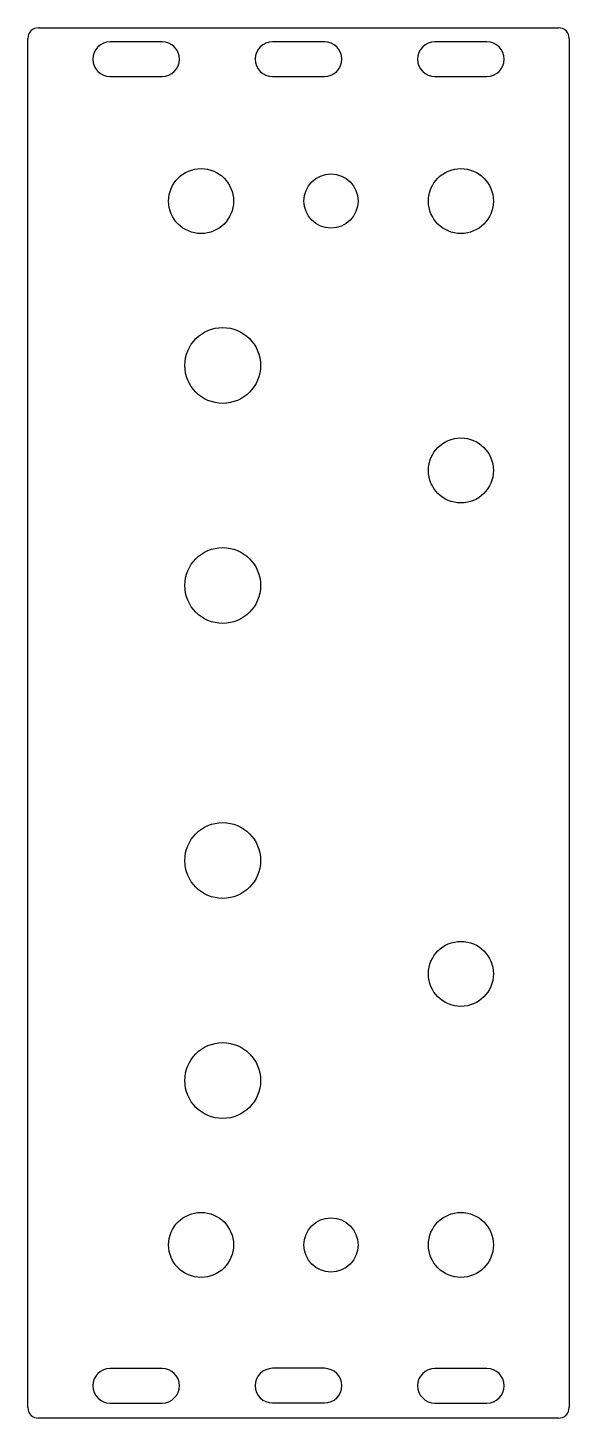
# Model space of a CAD drawing. Header units: millimetres. Extents: x 0 to 50, y 0 to 128.
import ezdxf

# ---------------------------------------------------------------- set-up
doc = ezdxf.new("R2010")
doc.units = ezdxf.units.MM
doc.layers.add('Contour', color=7, linetype='CONTINUOUS')

msp = doc.modelspace()

# ---------------------------------------------------------------- linework, layer by layer
at = {"layer": 'Contour', "color": 7, "linetype": 'CONTINUOUS'}
for p, q in [((1, 128.4), (49, 128.4)), ((0, 1), (0, 127.4)), ((50, 127.4), (50, 1)), ((12.4, 127.1), (7.6, 127.1)), ((27.4, 127.105), (22.6, 127.105)), ((42.4, 127.1), (37.6, 127.1)), ((6, 125.5), (6, 125.5)), ((14, 125.5), (14, 125.5)), ((21, 125.505), (21, 125.505)), ((29, 125.505), (29, 125.505)), ((36, 125.5), (36, 125.5)), ((44, 125.5), (44, 125.5)), ((7.6, 123.9), (12.4, 123.9)), ((22.6, 123.905), (27.4, 123.905)), ((37.6, 123.9), (42.4, 123.9)), ((12.4, 4.6), (7.6, 4.6)), ((27.4, 4.605), (22.6, 4.605)), ((42.4, 4.6), (37.6, 4.6)), ((6, 3), (6, 3)), ((14, 3), (14, 3)), ((21, 3.005), (21, 3.005)), ((29, 3.005), (29, 3.005)), ((36, 3), (36, 3)), ((44, 3), (44, 3)), ((7.6, 1.4), (12.4, 1.4)), ((22.6, 1.405), (27.4, 1.405)), ((37.6, 1.4), (42.4, 1.4)), ((49, 0), (1, 0))]:
    msp.add_line(p, q, dxfattribs=at)
for centre, radius in [((16, 112.4), 3), ((28, 112.4), 2.5), ((40, 112.4), 3), ((18, 97.22), 3.5), ((40, 87.522), 3), ((18, 76.9), 3.5), ((18, 51.5), 3.5), ((40, 41.032), 3), ((18, 31.18), 3.5), ((16, 16), 3), ((28, 16), 2.5), ((40, 16), 3)]:
    msp.add_circle(centre, radius, dxfattribs=at)
for centre, radius, start, end in [((1, 127.4), 1, 90, 180), ((49, 127.4), 1, 0, 90), ((7.6, 125.5), 1.6, 90, 180), ((12.4, 125.5), 1.6, 0, 90), ((22.6, 125.505), 1.6, 90, 180), ((27.4, 125.505), 1.6, 0, 90), ((37.6, 125.5), 1.6, 90, 180), ((42.4, 125.5), 1.6, 0, 90), ((7.6, 125.5), 1.6, 180, 270), ((12.4, 125.5), 1.6, 270, 360), ((22.6, 125.505), 1.6, 180, 270), ((27.4, 125.505), 1.6, 270, 360), ((37.6, 125.5), 1.6, 180, 270), ((42.4, 125.5), 1.6, 270, 360), ((7.6, 3), 1.6, 90, 180), ((12.4, 3), 1.6, 360, 450), ((22.6, 3.005), 1.6, 90, 180), ((27.4, 3.005), 1.6, 0, 90), ((37.6, 3), 1.6, 90, 180), ((42.4, 3), 1.6, 0, 90), ((7.6, 3), 1.6, 180, 270), ((12.4, 3), 1.6, 270, 360), ((22.6, 3.005), 1.6, 180, 270), ((27.4, 3.005), 1.6, 270, 360), ((37.6, 3), 1.6, 180, 270), ((42.4, 3), 1.6, 270, 360), ((1, 1), 1, 180, 270), ((49, 1), 1, -90, 0)]:
    msp.add_arc(centre, radius, start, end, dxfattribs=at)

doc.saveas('drawing.dxf')
